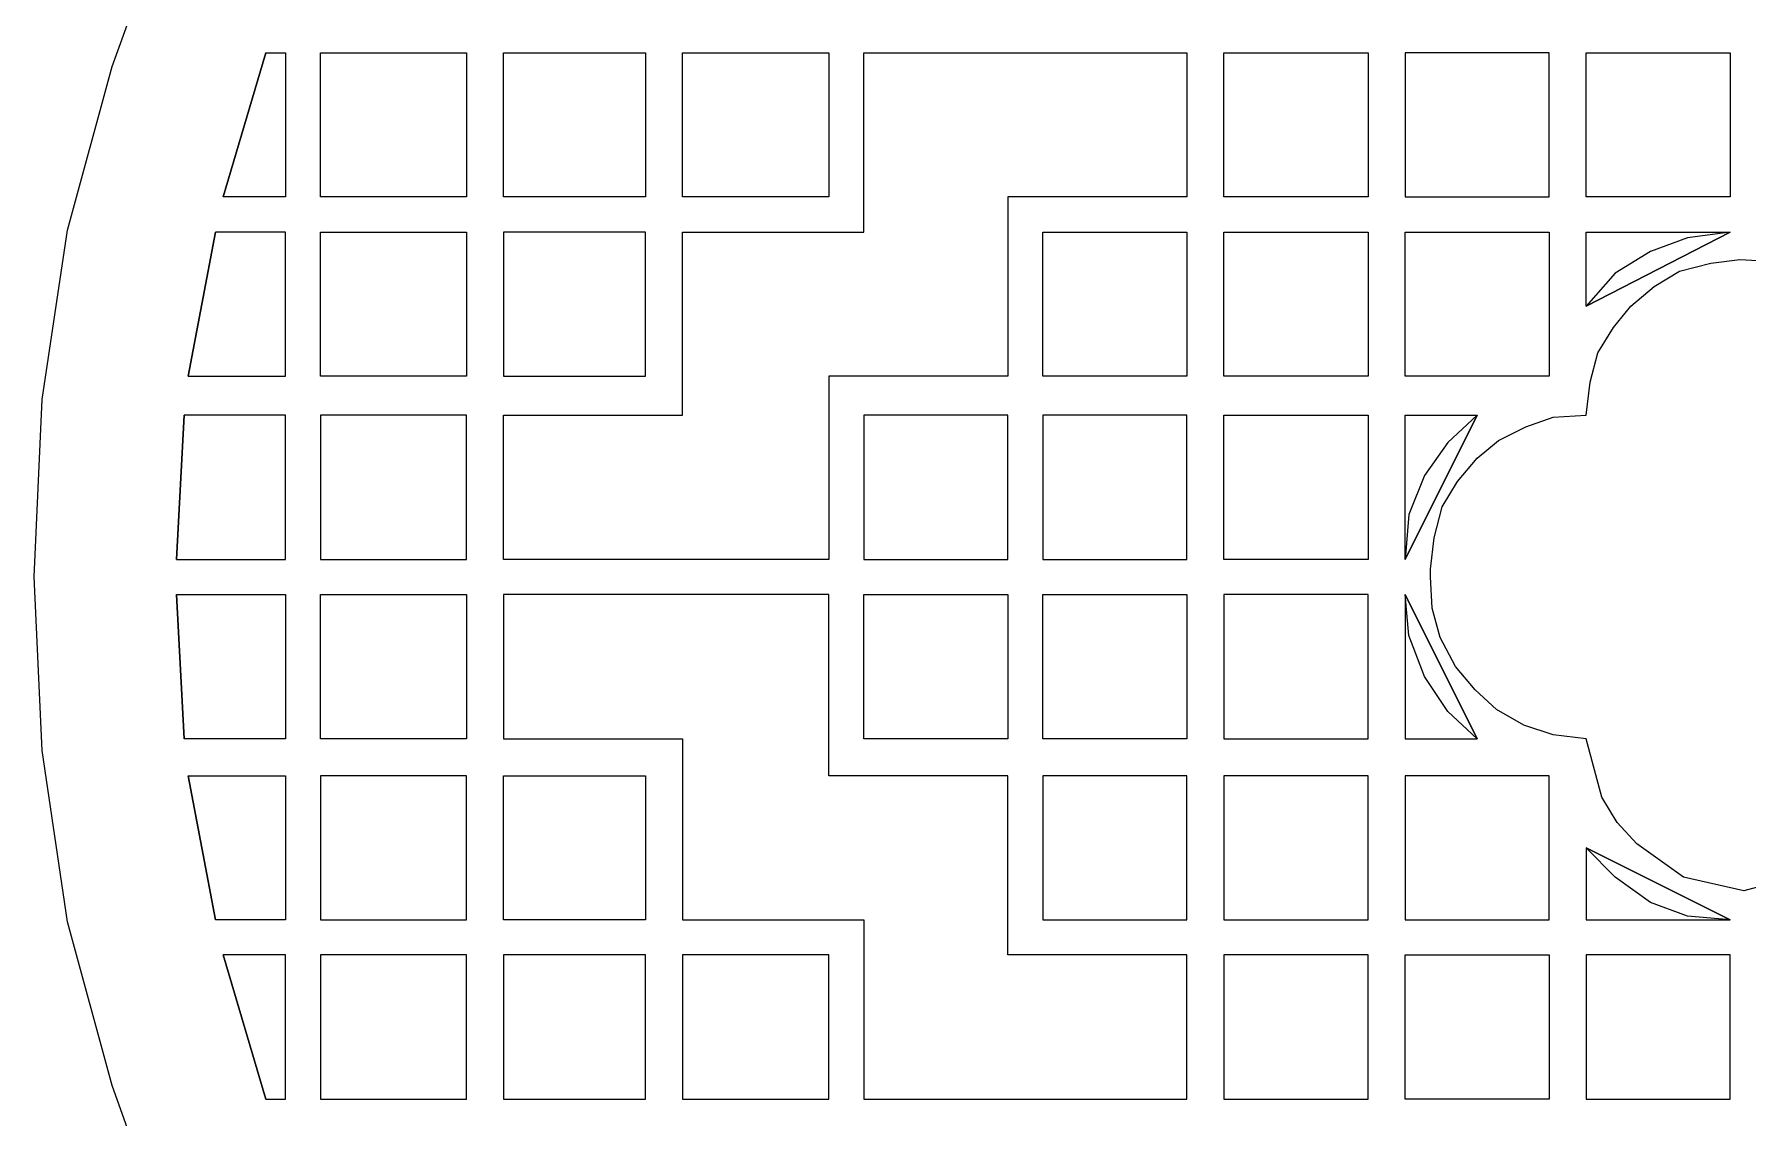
# Model space of a CAD drawing. Header units: centimetres. Extents: x -7.3 to 6, y -13.2 to 13.7.
# Drawn here: x -7.35 to -0.69, y -8.6 to -4.39 of the extents above; entities that cross this region are included whole.
import ezdxf

# ---------------------------------------------------------------- set-up
doc = ezdxf.new("R2010")
doc.units = ezdxf.units.CM
doc.header["$MEASUREMENT"] = 0

msp = doc.modelspace()

# ---------------------------------------------------------------- linework, layer by layer
at = {"color": 242}
for points, knots in [([(-7.3473, -6.49658), (-7.3473, -6.49658), (-7.31704, -7.16991), (-7.31704, -7.16991), (-7.31704, -7.16991), (-7.31704, -7.16991), (-7.21871, -7.83568), (-7.21871, -7.83568), (-7.21871, -7.83568), (-7.21871, -7.83568), (-7.0447, -8.47116), (-7.0447, -8.47116), (-7.0447, -8.47116), (-7.0447, -8.47116), (-6.82529, -9.08397), (-6.82529, -9.08397), (-6.82529, -9.08397), (-6.82529, -9.08397), (-6.54539, -9.67408), (-6.54539, -9.67408), (-6.54539, -9.67408), (-6.54539, -9.67408), (-6.21249, -10.21875), (-6.21249, -10.21875), (-6.21249, -10.21875), (-6.21249, -10.21875), (-5.82667, -10.73322), (-5.82667, -10.73322), (-5.82667, -10.73322), (-5.82667, -10.73322), (-5.39546, -11.20225), (-5.39546, -11.20225), (-5.39546, -11.20225), (-5.39546, -11.20225), (-4.92638, -11.6335), (-4.92638, -11.6335), (-4.92638, -11.6335), (-4.92638, -11.6335), (-4.41196, -12.01177), (-4.41196, -12.01177), (-4.41196, -12.01177), (-4.41196, -12.01177), (-3.86724, -12.34466), (-3.86724, -12.34466), (-3.86724, -12.34466), (-3.86724, -12.34466), (-3.27714, -12.63212), (-3.27714, -12.63212), (-3.27714, -12.63212), (-3.27714, -12.63212), (-2.67189, -12.85153), (-2.67189, -12.85153), (-2.67189, -12.85153), (-2.67189, -12.85153), (-2.0364, -13.01041), (-2.0364, -13.01041), (-2.0364, -13.01041), (-2.0364, -13.01041), (-1.37066, -13.11631), (-1.37066, -13.11631), (-1.37066, -13.11631), (-1.37066, -13.11631), (-0.68976, -13.15413), (-0.68976, -13.15413), (-0.68976, -13.15413), (-0.68976, -13.15413), (-0.01646, -13.11631), (-0.01646, -13.11631), (-0.01646, -13.11631), (-0.01646, -13.11631), (0.64929, -13.01041), (0.64929, -13.01041), (0.64929, -13.01041), (0.64929, -13.01041), (1.28478, -12.85153), (1.28478, -12.85153), (1.28478, -12.85153), (1.28478, -12.85153), (1.89757, -12.63212), (1.89757, -12.63212), (1.89757, -12.63212), (1.89757, -12.63212), (2.48768, -12.34466), (2.48768, -12.34466), (2.48768, -12.34466), (2.48768, -12.34466), (3.03238, -12.01177), (3.03238, -12.01177), (3.03238, -12.01177), (3.03238, -12.01177), (3.54682, -11.6335), (3.54682, -11.6335), (3.54682, -11.6335), (3.54682, -11.6335), (4.01589, -11.20225), (4.01589, -11.20225), (4.01589, -11.20225), (4.01589, -11.20225), (4.44709, -10.73322), (4.44709, -10.73322), (4.44709, -10.73322), (4.44709, -10.73322), (4.82538, -10.21875), (4.82538, -10.21875), (4.82538, -10.21875), (4.82538, -10.21875), (5.16581, -9.67408), (5.16581, -9.67408), (5.16581, -9.67408), (5.16581, -9.67408), (5.44572, -9.08397), (5.44572, -9.08397), (5.44572, -9.08397), (5.44572, -9.08397), (5.66513, -8.47116), (5.66513, -8.47116), (5.66513, -8.47116), (5.66513, -8.47116), (5.824, -7.83568), (5.824, -7.83568), (5.824, -7.83568), (5.824, -7.83568), (5.92991, -7.16991), (5.92991, -7.16991), (5.92991, -7.16991), (5.92991, -7.16991), (5.96017, -6.49658), (5.96017, -6.49658), (5.96017, -6.49658), (5.96017, -6.49658), (5.92991, -5.80816), (5.92991, -5.80816), (5.92991, -5.80816), (5.92991, -5.80816), (5.824, -5.14997), (5.824, -5.14997), (5.824, -5.14997), (5.824, -5.14997), (5.66513, -4.51446), (5.66513, -4.51446), (5.66513, -4.51446), (5.66513, -4.51446), (5.44572, -3.90924), (5.44572, -3.90924), (5.44572, -3.90924), (5.44572, -3.90924), (5.16581, -3.31916), (5.16581, -3.31916), (5.16581, -3.31916), (5.16581, -3.31916), (4.82538, -2.77442), (4.82538, -2.77442), (4.82538, -2.77442), (4.82538, -2.77442), (4.44709, -2.25997), (4.44709, -2.25997), (4.44709, -2.25997), (4.44709, -2.25997), (4.01589, -1.78336), (4.01589, -1.78336), (4.01589, -1.78336), (4.01589, -1.78336), (3.54682, -1.35216), (3.54682, -1.35216), (3.54682, -1.35216), (3.54682, -1.35216), (3.03238, -0.9739), (3.03238, -0.9739), (3.03238, -0.9739), (3.03238, -0.9739), (2.48768, -0.64099), (2.48768, -0.64099), (2.48768, -0.64099), (2.48768, -0.64099), (1.89757, -0.36111), (1.89757, -0.36111), (1.89757, -0.36111), (1.89757, -0.36111), (1.28478, -0.14168), (1.28478, -0.14168), (1.28478, -0.14168), (1.28478, -0.14168), (0.64929, 0.03231), (0.64929, 0.03231), (0.64929, 0.03231), (0.64929, 0.03231), (-0.01646, 0.13065), (-0.01646, 0.13065), (-0.01646, 0.13065), (-0.01646, 0.13065), (-0.68976, 0.16091), (-0.68976, 0.16091), (-0.68976, 0.16091), (-0.68976, 0.16091), (-1.37066, 0.13065), (-1.37066, 0.13065), (-1.37066, 0.13065), (-1.37066, 0.13065), (-2.0364, 0.03231), (-2.0364, 0.03231), (-2.0364, 0.03231), (-2.0364, 0.03231), (-2.67189, -0.14168), (-2.67189, -0.14168), (-2.67189, -0.14168), (-2.67189, -0.14168), (-3.27714, -0.36111), (-3.27714, -0.36111), (-3.27714, -0.36111), (-3.27714, -0.36111), (-3.86724, -0.64099), (-3.86724, -0.64099), (-3.86724, -0.64099), (-3.86724, -0.64099), (-4.41196, -0.9739), (-4.41196, -0.9739), (-4.41196, -0.9739), (-4.41196, -0.9739), (-4.92638, -1.35216), (-4.92638, -1.35216), (-4.92638, -1.35216), (-4.92638, -1.35216), (-5.39546, -1.78336), (-5.39546, -1.78336), (-5.39546, -1.78336), (-5.39546, -1.78336), (-5.82667, -2.25997), (-5.82667, -2.25997), (-5.82667, -2.25997), (-5.82667, -2.25997), (-6.21249, -2.77442), (-6.21249, -2.77442), (-6.21249, -2.77442), (-6.21249, -2.77442), (-6.54539, -3.31916), (-6.54539, -3.31916), (-6.54539, -3.31916), (-6.54539, -3.31916), (-6.82529, -3.90924), (-6.82529, -3.90924), (-6.82529, -3.90924), (-6.82529, -3.90924), (-7.0447, -4.51446), (-7.0447, -4.51446), (-7.0447, -4.51446), (-7.0447, -4.51446), (-7.21871, -5.14997), (-7.21871, -5.14997), (-7.21871, -5.14997), (-7.21871, -5.14997), (-7.31704, -5.80816), (-7.31704, -5.80816), (-7.31704, -5.80816), (-7.31704, -5.80816), (-7.3473, -6.49658), (-7.3473, -6.49658)], [0, 0, 0, 0, 0.0153846, 0.0153846, 0.0153846, 0.0153846, 0.0307692, 0.0307692, 0.0307692, 0.0307692, 0.0461538, 0.0461538, 0.0461538, 0.0461538, 0.0615385, 0.0615385, 0.0615385, 0.0615385, 0.0769231, 0.0769231, 0.0769231, 0.0769231, 0.0923077, 0.0923077, 0.0923077, 0.0923077, 0.1076923, 0.1076923, 0.1076923, 0.1076923, 0.1230769, 0.1230769, 0.1230769, 0.1230769, 0.1384615, 0.1384615, 0.1384615, 0.1384615, 0.1538462, 0.1538462, 0.1538462, 0.1538462, 0.1692308, 0.1692308, 0.1692308, 0.1692308, 0.1846154, 0.1846154, 0.1846154, 0.1846154, 0.2, 0.2, 0.2, 0.2, 0.2153846, 0.2153846, 0.2153846, 0.2153846, 0.2307692, 0.2307692, 0.2307692, 0.2307692, 0.2461538, 0.2461538, 0.2461538, 0.2461538, 0.2615385, 0.2615385, 0.2615385, 0.2615385, 0.2769231, 0.2769231, 0.2769231, 0.2769231, 0.2923077, 0.2923077, 0.2923077, 0.2923077, 0.3076923, 0.3076923, 0.3076923, 0.3076923, 0.3230769, 0.3230769, 0.3230769, 0.3230769, 0.3384615, 0.3384615, 0.3384615, 0.3384615, 0.3538462, 0.3538462, 0.3538462, 0.3538462, 0.3692308, 0.3692308, 0.3692308, 0.3692308, 0.3846154, 0.3846154, 0.3846154, 0.3846154, 0.4, 0.4, 0.4, 0.4, 0.4153846, 0.4153846, 0.4153846, 0.4153846, 0.4307692, 0.4307692, 0.4307692, 0.4307692, 0.4461538, 0.4461538, 0.4461538, 0.4461538, 0.4615385, 0.4615385, 0.4615385, 0.4615385, 0.4769231, 0.4769231, 0.4769231, 0.4769231, 0.4923077, 0.4923077, 0.4923077, 0.4923077, 0.5076923, 0.5076923, 0.5076923, 0.5076923, 0.5230769, 0.5230769, 0.5230769, 0.5230769, 0.5384615, 0.5384615, 0.5384615, 0.5384615, 0.5538462, 0.5538462, 0.5538462, 0.5538462, 0.5692308, 0.5692308, 0.5692308, 0.5692308, 0.5846154, 0.5846154, 0.5846154, 0.5846154, 0.6, 0.6, 0.6, 0.6, 0.6153846, 0.6153846, 0.6153846, 0.6153846, 0.6307692, 0.6307692, 0.6307692, 0.6307692, 0.6461538, 0.6461538, 0.6461538, 0.6461538, 0.6615385, 0.6615385, 0.6615385, 0.6615385, 0.6769231, 0.6769231, 0.6769231, 0.6769231, 0.6923077, 0.6923077, 0.6923077, 0.6923077, 0.7076923, 0.7076923, 0.7076923, 0.7076923, 0.7230769, 0.7230769, 0.7230769, 0.7230769, 0.7384615, 0.7384615, 0.7384615, 0.7384615, 0.7538462, 0.7538462, 0.7538462, 0.7538462, 0.7692308, 0.7692308, 0.7692308, 0.7692308, 0.7846154, 0.7846154, 0.7846154, 0.7846154, 0.8, 0.8, 0.8, 0.8, 0.8153846, 0.8153846, 0.8153846, 0.8153846, 0.8307692, 0.8307692, 0.8307692, 0.8307692, 0.8461538, 0.8461538, 0.8461538, 0.8461538, 0.8615385, 0.8615385, 0.8615385, 0.8615385, 0.8769231, 0.8769231, 0.8769231, 0.8769231, 0.8923077, 0.8923077, 0.8923077, 0.8923077, 0.9076923, 0.9076923, 0.9076923, 0.9076923, 0.9230769, 0.9230769, 0.9230769, 0.9230769, 0.9384615, 0.9384615, 0.9384615, 0.9384615, 0.9538462, 0.9538462, 0.9538462, 0.9538462, 0.9692308, 0.9692308, 0.9692308, 0.9692308, 1, 1, 1, 1]), ([(-6.44702, -4.46153), (-6.44702, -4.46153), (-6.61346, -5.02133), (-6.61346, -5.02133), (-6.61346, -5.02133), (-6.61346, -5.02133), (-6.44702, -4.46153), (-6.44702, -4.46153)], [0, 0, 0, 0, 0.3333333, 0.3333333, 0.3333333, 0.3333333, 1, 1, 1, 1]), ([(-6.61346, -5.02133), (-6.61346, -5.02133), (-6.37137, -5.02133), (-6.37137, -5.02133), (-6.37137, -5.02133), (-6.37137, -5.02133), (-6.37137, -4.46153), (-6.37137, -4.46153), (-6.37137, -4.46153), (-6.37137, -4.46153), (-6.44702, -4.46153), (-6.44702, -4.46153), (-6.44702, -4.46153), (-6.44702, -4.46153), (-6.61346, -5.02133), (-6.61346, -5.02133)], [0, 0, 0, 0, 0.2, 0.2, 0.2, 0.2, 0.4, 0.4, 0.4, 0.4, 0.6, 0.6, 0.6, 0.6, 1, 1, 1, 1]), ([(-5.6678, -4.46153), (-5.6678, -4.46153), (-6.23519, -4.46153), (-6.23519, -4.46153), (-6.23519, -4.46153), (-6.23519, -4.46153), (-6.23519, -5.02133), (-6.23519, -5.02133), (-6.23519, -5.02133), (-6.23519, -5.02133), (-5.6678, -5.02133), (-5.6678, -5.02133), (-5.6678, -5.02133), (-5.6678, -5.02133), (-5.6678, -4.46153), (-5.6678, -4.46153)], [0, 0, 0, 0, 0.2, 0.2, 0.2, 0.2, 0.4, 0.4, 0.4, 0.4, 0.6, 0.6, 0.6, 0.6, 1, 1, 1, 1]), ([(-3.56462, -5.7174), (-3.56462, -5.7174), (-3.56462, -5.02133), (-3.56462, -5.02133), (-3.56462, -5.02133), (-3.56462, -5.02133), (-2.8686, -5.02133), (-2.8686, -5.02133), (-2.8686, -5.02133), (-2.8686, -5.02133), (-2.8686, -4.46153), (-2.8686, -4.46153), (-2.8686, -4.46153), (-2.8686, -4.46153), (-3.42846, -4.46153), (-3.42846, -4.46153), (-3.42846, -4.46153), (-3.42846, -4.46153), (-4.12445, -4.46153), (-4.12445, -4.46153), (-4.12445, -4.46153), (-4.12445, -4.46153), (-4.12445, -5.15751), (-4.12445, -5.15751), (-4.12445, -5.15751), (-4.12445, -5.15751), (-4.26064, -5.15751), (-4.26064, -5.15751), (-4.26064, -5.15751), (-4.26064, -5.15751), (-4.82804, -5.15751), (-4.82804, -5.15751), (-4.82804, -5.15751), (-4.82804, -5.15751), (-4.82804, -5.86869), (-4.82804, -5.86869), (-4.82804, -5.86869), (-4.82804, -5.86869), (-5.52405, -5.86869), (-5.52405, -5.86869), (-5.52405, -5.86869), (-5.52405, -5.86869), (-5.52405, -6.42852), (-5.52405, -6.42852), (-5.52405, -6.42852), (-5.52405, -6.42852), (-4.26064, -6.42852), (-4.26064, -6.42852), (-4.26064, -6.42852), (-4.26064, -6.42852), (-4.26064, -5.7174), (-4.26064, -5.7174), (-4.26064, -5.7174), (-4.26064, -5.7174), (-3.56462, -5.7174), (-3.56462, -5.7174)], [0, 0, 0, 0, 0.0666667, 0.0666667, 0.0666667, 0.0666667, 0.1333333, 0.1333333, 0.1333333, 0.1333333, 0.2, 0.2, 0.2, 0.2, 0.2666667, 0.2666667, 0.2666667, 0.2666667, 0.3333333, 0.3333333, 0.3333333, 0.3333333, 0.4, 0.4, 0.4, 0.4, 0.4666667, 0.4666667, 0.4666667, 0.4666667, 0.5333333, 0.5333333, 0.5333333, 0.5333333, 0.6, 0.6, 0.6, 0.6, 0.6666667, 0.6666667, 0.6666667, 0.6666667, 0.7333333, 0.7333333, 0.7333333, 0.7333333, 0.8, 0.8, 0.8, 0.8, 0.8666667, 0.8666667, 0.8666667, 0.8666667, 1, 1, 1, 1]), ([(-4.97177, -4.46153), (-4.97177, -4.46153), (-5.52405, -4.46153), (-5.52405, -4.46153), (-5.52405, -4.46153), (-5.52405, -4.46153), (-5.52405, -5.02133), (-5.52405, -5.02133), (-5.52405, -5.02133), (-5.52405, -5.02133), (-4.97177, -5.02133), (-4.97177, -5.02133), (-4.97177, -5.02133), (-4.97177, -5.02133), (-4.97177, -4.46153), (-4.97177, -4.46153)], [0, 0, 0, 0, 0.2, 0.2, 0.2, 0.2, 0.4, 0.4, 0.4, 0.4, 0.6, 0.6, 0.6, 0.6, 1, 1, 1, 1]), ([(-4.26064, -5.02133), (-4.26064, -5.02133), (-4.26064, -4.46153), (-4.26064, -4.46153), (-4.26064, -4.46153), (-4.26064, -4.46153), (-4.82804, -4.46153), (-4.82804, -4.46153), (-4.82804, -4.46153), (-4.82804, -4.46153), (-4.82804, -5.02133), (-4.82804, -5.02133), (-4.82804, -5.02133), (-4.82804, -5.02133), (-4.26064, -5.02133), (-4.26064, -5.02133)], [0, 0, 0, 0, 0.2, 0.2, 0.2, 0.2, 0.4, 0.4, 0.4, 0.4, 0.6, 0.6, 0.6, 0.6, 1, 1, 1, 1]), ([(-2.16503, -4.46153), (-2.16503, -4.46153), (-2.72486, -4.46153), (-2.72486, -4.46153), (-2.72486, -4.46153), (-2.72486, -4.46153), (-2.72486, -5.02133), (-2.72486, -5.02133), (-2.72486, -5.02133), (-2.72486, -5.02133), (-2.16503, -5.02133), (-2.16503, -5.02133), (-2.16503, -5.02133), (-2.16503, -5.02133), (-2.16503, -4.46153), (-2.16503, -4.46153)], [0, 0, 0, 0, 0.2, 0.2, 0.2, 0.2, 0.4, 0.4, 0.4, 0.4, 0.6, 0.6, 0.6, 0.6, 1, 1, 1, 1]), ([(-1.46145, -5.02133), (-1.46145, -5.02133), (-2.02128, -5.02133), (-2.02128, -5.02133), (-2.02128, -5.02133), (-2.02128, -5.02133), (-2.02128, -4.46153), (-2.02128, -4.46153), (-2.02128, -4.46153), (-2.02128, -4.46153), (-1.46145, -4.46153), (-1.46145, -4.46153), (-1.46145, -4.46153), (-1.46145, -4.46153), (-1.46145, -5.02133), (-1.46145, -5.02133)], [0, 0, 0, 0, 0.2, 0.2, 0.2, 0.2, 0.4, 0.4, 0.4, 0.4, 0.6, 0.6, 0.6, 0.6, 1, 1, 1, 1]), ([(-0.75788, -4.46153), (-0.75788, -4.46153), (-1.3177, -4.46153), (-1.3177, -4.46153), (-1.3177, -4.46153), (-1.3177, -4.46153), (-1.3177, -5.02133), (-1.3177, -5.02133), (-1.3177, -5.02133), (-1.3177, -5.02133), (-0.75788, -5.02133), (-0.75788, -5.02133), (-0.75788, -5.02133), (-0.75788, -5.02133), (-0.75788, -4.46153), (-0.75788, -4.46153)], [0, 0, 0, 0, 0.2, 0.2, 0.2, 0.2, 0.4, 0.4, 0.4, 0.4, 0.6, 0.6, 0.6, 0.6, 1, 1, 1, 1]), ([(-6.74964, -5.7174), (-6.74964, -5.7174), (-6.64372, -5.15751), (-6.64372, -5.15751), (-6.64372, -5.15751), (-6.64372, -5.15751), (-6.74964, -5.7174), (-6.74964, -5.7174)], [0, 0, 0, 0, 0.3333333, 0.3333333, 0.3333333, 0.3333333, 1, 1, 1, 1]), ([(-6.64372, -5.15751), (-6.64372, -5.15751), (-6.37137, -5.15751), (-6.37137, -5.15751), (-6.37137, -5.15751), (-6.37137, -5.15751), (-6.37137, -5.7174), (-6.37137, -5.7174), (-6.37137, -5.7174), (-6.37137, -5.7174), (-6.74964, -5.7174), (-6.74964, -5.7174), (-6.74964, -5.7174), (-6.74964, -5.7174), (-6.64372, -5.15751), (-6.64372, -5.15751)], [0, 0, 0, 0, 0.2, 0.2, 0.2, 0.2, 0.4, 0.4, 0.4, 0.4, 0.6, 0.6, 0.6, 0.6, 1, 1, 1, 1]), ([(-5.6678, -5.15751), (-5.6678, -5.15751), (-6.23519, -5.15751), (-6.23519, -5.15751), (-6.23519, -5.15751), (-6.23519, -5.15751), (-6.23519, -5.7174), (-6.23519, -5.7174), (-6.23519, -5.7174), (-6.23519, -5.7174), (-5.6678, -5.7174), (-5.6678, -5.7174), (-5.6678, -5.7174), (-5.6678, -5.7174), (-5.6678, -5.15751), (-5.6678, -5.15751)], [0, 0, 0, 0, 0.2, 0.2, 0.2, 0.2, 0.4, 0.4, 0.4, 0.4, 0.6, 0.6, 0.6, 0.6, 1, 1, 1, 1]), ([(-5.52405, -5.15751), (-5.52405, -5.15751), (-4.97177, -5.15751), (-4.97177, -5.15751), (-4.97177, -5.15751), (-4.97177, -5.15751), (-4.97177, -5.7174), (-4.97177, -5.7174), (-4.97177, -5.7174), (-4.97177, -5.7174), (-5.52405, -5.7174), (-5.52405, -5.7174), (-5.52405, -5.7174), (-5.52405, -5.7174), (-5.52405, -5.15751), (-5.52405, -5.15751)], [0, 0, 0, 0, 0.2, 0.2, 0.2, 0.2, 0.4, 0.4, 0.4, 0.4, 0.6, 0.6, 0.6, 0.6, 1, 1, 1, 1]), ([(-3.42846, -5.7174), (-3.42846, -5.7174), (-2.8686, -5.7174), (-2.8686, -5.7174), (-2.8686, -5.7174), (-2.8686, -5.7174), (-2.8686, -5.15751), (-2.8686, -5.15751), (-2.8686, -5.15751), (-2.8686, -5.15751), (-3.42846, -5.15751), (-3.42846, -5.15751), (-3.42846, -5.15751), (-3.42846, -5.15751), (-3.42846, -5.7174), (-3.42846, -5.7174)], [0, 0, 0, 0, 0.2, 0.2, 0.2, 0.2, 0.4, 0.4, 0.4, 0.4, 0.6, 0.6, 0.6, 0.6, 1, 1, 1, 1]), ([(-2.72486, -5.15751), (-2.72486, -5.15751), (-2.72486, -5.7174), (-2.72486, -5.7174), (-2.72486, -5.7174), (-2.72486, -5.7174), (-2.16503, -5.7174), (-2.16503, -5.7174), (-2.16503, -5.7174), (-2.16503, -5.7174), (-2.16503, -5.15751), (-2.16503, -5.15751), (-2.16503, -5.15751), (-2.16503, -5.15751), (-2.72486, -5.15751), (-2.72486, -5.15751)], [0, 0, 0, 0, 0.2, 0.2, 0.2, 0.2, 0.4, 0.4, 0.4, 0.4, 0.6, 0.6, 0.6, 0.6, 1, 1, 1, 1]), ([(-1.46145, -5.15751), (-1.46145, -5.15751), (-2.02128, -5.15751), (-2.02128, -5.15751), (-2.02128, -5.15751), (-2.02128, -5.15751), (-2.02128, -5.7174), (-2.02128, -5.7174), (-2.02128, -5.7174), (-2.02128, -5.7174), (-1.46145, -5.7174), (-1.46145, -5.7174), (-1.46145, -5.7174), (-1.46145, -5.7174), (-1.46145, -5.15751), (-1.46145, -5.15751)], [0, 0, 0, 0, 0.2, 0.2, 0.2, 0.2, 0.4, 0.4, 0.4, 0.4, 0.6, 0.6, 0.6, 0.6, 1, 1, 1, 1]), ([(-1.3177, -5.44499), (-1.3177, -5.44499), (-1.20422, -5.31643), (-1.20422, -5.31643), (-1.20422, -5.31643), (-1.20422, -5.31643), (-1.06806, -5.23316), (-1.06806, -5.23316), (-1.06806, -5.23316), (-1.06806, -5.23316), (-0.92431, -5.18023), (-0.92431, -5.18023), (-0.92431, -5.18023), (-0.92431, -5.18023), (-0.75788, -5.15751), (-0.75788, -5.15751), (-0.75788, -5.15751), (-0.75788, -5.15751), (-1.3177, -5.44499), (-1.3177, -5.44499)], [0, 0, 0, 0, 0.1666667, 0.1666667, 0.1666667, 0.1666667, 0.3333333, 0.3333333, 0.3333333, 0.3333333, 0.5, 0.5, 0.5, 0.5, 0.6666667, 0.6666667, 0.6666667, 0.6666667, 1, 1, 1, 1]), ([(-0.75788, -5.15751), (-0.75788, -5.15751), (-1.3177, -5.15751), (-1.3177, -5.15751), (-1.3177, -5.15751), (-1.3177, -5.15751), (-1.3177, -5.44499), (-1.3177, -5.44499), (-1.3177, -5.44499), (-1.3177, -5.44499), (-0.75788, -5.15751), (-0.75788, -5.15751)], [0, 0, 0, 0, 0.25, 0.25, 0.25, 0.25, 0.5, 0.5, 0.5, 0.5, 1, 1, 1, 1]), ([(-1.92293, -6.49658), (-1.92293, -6.49658), (-1.91536, -6.61767), (-1.91536, -6.61767), (-1.91536, -6.61767), (-1.91536, -6.61767), (-1.8851, -6.73114), (-1.8851, -6.73114), (-1.8851, -6.73114), (-1.8851, -6.73114), (-1.82459, -6.84463), (-1.82459, -6.84463), (-1.82459, -6.84463), (-1.82459, -6.84463), (-1.74892, -6.9354), (-1.74892, -6.9354), (-1.74892, -6.9354), (-1.74892, -6.9354), (-1.66571, -7.01106), (-1.66571, -7.01106), (-1.66571, -7.01106), (-1.66571, -7.01106), (-1.55979, -7.07157), (-1.55979, -7.07157), (-1.55979, -7.07157), (-1.55979, -7.07157), (-1.44632, -7.10937), (-1.44632, -7.10937), (-1.44632, -7.10937), (-1.44632, -7.10937), (-1.3177, -7.12451), (-1.3177, -7.12451), (-1.3177, -7.12451), (-1.3177, -7.12451), (-1.25717, -7.35147), (-1.25717, -7.35147), (-1.25717, -7.35147), (-1.25717, -7.35147), (-1.19666, -7.44986), (-1.19666, -7.44986), (-1.19666, -7.44986), (-1.19666, -7.44986), (-1.121, -7.53308), (-1.121, -7.53308), (-1.121, -7.53308), (-1.121, -7.53308), (-0.93944, -7.66168), (-0.93944, -7.66168), (-0.93944, -7.66168), (-0.93944, -7.66168), (-0.7049, -7.71464), (-0.7049, -7.71464), (-0.7049, -7.71464), (-0.7049, -7.71464), (-0.47795, -7.65412), (-0.47795, -7.65412), (-0.47795, -7.65412), (-0.47795, -7.65412), (-0.28125, -7.52552), (-0.28125, -7.52552), (-0.28125, -7.52552), (-0.28125, -7.52552), (-0.1375, -7.35147), (-0.1375, -7.35147), (-0.1375, -7.35147), (-0.1375, -7.35147), (-0.06186, -7.12451), (-0.06186, -7.12451), (-0.06186, -7.12451), (-0.06186, -7.12451), (0.06676, -7.10184), (0.06676, -7.10184), (0.06676, -7.10184), (0.06676, -7.10184), (0.18024, -7.05645), (0.18024, -7.05645), (0.18024, -7.05645), (0.18024, -7.05645), (0.27858, -6.98832), (0.27858, -6.98832), (0.27858, -6.98832), (0.27858, -6.98832), (0.36939, -6.91267), (0.36939, -6.91267), (0.36939, -6.91267), (0.36939, -6.91267), (0.43747, -6.81435), (0.43747, -6.81435), (0.43747, -6.81435), (0.43747, -6.81435), (0.49042, -6.70086), (0.49042, -6.70086), (0.49042, -6.70086), (0.49042, -6.70086), (0.52824, -6.5874), (0.52824, -6.5874), (0.52824, -6.5874), (0.52824, -6.5874), (0.54338, -6.46632), (0.54338, -6.46632), (0.54338, -6.46632), (0.54338, -6.46632), (0.52824, -6.34526), (0.52824, -6.34526), (0.52824, -6.34526), (0.52824, -6.34526), (0.49042, -6.22423), (0.49042, -6.22423), (0.49042, -6.22423), (0.49042, -6.22423), (0.43747, -6.12592), (0.43747, -6.12592), (0.43747, -6.12592), (0.43747, -6.12592), (0.3618, -6.04267), (0.3618, -6.04267), (0.3618, -6.04267), (0.3618, -6.04267), (0.27858, -5.96702), (0.27858, -5.96702), (0.27858, -5.96702), (0.27858, -5.96702), (0.17268, -5.91408), (0.17268, -5.91408), (0.17268, -5.91408), (0.17268, -5.91408), (0.06676, -5.87623), (0.06676, -5.87623), (0.06676, -5.87623), (0.06676, -5.87623), (-0.06186, -5.86869), (-0.06186, -5.86869), (-0.06186, -5.86869), (-0.06186, -5.86869), (-0.07698, -5.74007), (-0.07698, -5.74007), (-0.07698, -5.74007), (-0.07698, -5.74007), (-0.12237, -5.63417), (-0.12237, -5.63417), (-0.12237, -5.63417), (-0.12237, -5.63417), (-0.19047, -5.52825), (-0.19047, -5.52825), (-0.19047, -5.52825), (-0.19047, -5.52825), (-0.27369, -5.43747), (-0.27369, -5.43747), (-0.27369, -5.43747), (-0.27369, -5.43747), (-0.37202, -5.36181), (-0.37202, -5.36181), (-0.37202, -5.36181), (-0.37202, -5.36181), (-0.49308, -5.30129), (-0.49308, -5.30129), (-0.49308, -5.30129), (-0.49308, -5.30129), (-0.60655, -5.27104), (-0.60655, -5.27104), (-0.60655, -5.27104), (-0.60655, -5.27104), (-0.72005, -5.26344), (-0.72005, -5.26344), (-0.72005, -5.26344), (-0.72005, -5.26344), (-0.83352, -5.27857), (-0.83352, -5.27857), (-0.83352, -5.27857), (-0.83352, -5.27857), (-0.95456, -5.30883), (-0.95456, -5.30883), (-0.95456, -5.30883), (-0.95456, -5.30883), (-1.05291, -5.36934), (-1.05291, -5.36934), (-1.05291, -5.36934), (-1.05291, -5.36934), (-1.1437, -5.44499), (-1.1437, -5.44499), (-1.1437, -5.44499), (-1.1437, -5.44499), (-1.21179, -5.52825), (-1.21179, -5.52825), (-1.21179, -5.52825), (-1.21179, -5.52825), (-1.2723, -5.62659), (-1.2723, -5.62659), (-1.2723, -5.62659), (-1.2723, -5.62659), (-1.30257, -5.74007), (-1.30257, -5.74007), (-1.30257, -5.74007), (-1.30257, -5.74007), (-1.3177, -5.86869), (-1.3177, -5.86869), (-1.3177, -5.86869), (-1.3177, -5.86869), (-1.44632, -5.87623), (-1.44632, -5.87623), (-1.44632, -5.87623), (-1.44632, -5.87623), (-1.55222, -5.91408), (-1.55222, -5.91408), (-1.55222, -5.91408), (-1.55222, -5.91408), (-1.65814, -5.96702), (-1.65814, -5.96702), (-1.65814, -5.96702), (-1.65814, -5.96702), (-1.74136, -6.03512), (-1.74136, -6.03512), (-1.74136, -6.03512), (-1.74136, -6.03512), (-1.81702, -6.12592), (-1.81702, -6.12592), (-1.81702, -6.12592), (-1.81702, -6.12592), (-1.87755, -6.22423), (-1.87755, -6.22423), (-1.87755, -6.22423), (-1.87755, -6.22423), (-1.90781, -6.34526), (-1.90781, -6.34526), (-1.90781, -6.34526), (-1.90781, -6.34526), (-1.92293, -6.46632), (-1.92293, -6.46632), (-1.92293, -6.46632), (-1.92293, -6.46632), (-1.92293, -6.49658), (-1.92293, -6.49658)], [0, 0, 0, 0, 0.0169492, 0.0169492, 0.0169492, 0.0169492, 0.0338983, 0.0338983, 0.0338983, 0.0338983, 0.0508475, 0.0508475, 0.0508475, 0.0508475, 0.0677966, 0.0677966, 0.0677966, 0.0677966, 0.0847458, 0.0847458, 0.0847458, 0.0847458, 0.1016949, 0.1016949, 0.1016949, 0.1016949, 0.1186441, 0.1186441, 0.1186441, 0.1186441, 0.1355932, 0.1355932, 0.1355932, 0.1355932, 0.1525424, 0.1525424, 0.1525424, 0.1525424, 0.1694915, 0.1694915, 0.1694915, 0.1694915, 0.1864407, 0.1864407, 0.1864407, 0.1864407, 0.2033898, 0.2033898, 0.2033898, 0.2033898, 0.220339, 0.220339, 0.220339, 0.220339, 0.2372881, 0.2372881, 0.2372881, 0.2372881, 0.2542373, 0.2542373, 0.2542373, 0.2542373, 0.2711864, 0.2711864, 0.2711864, 0.2711864, 0.2881356, 0.2881356, 0.2881356, 0.2881356, 0.3050847, 0.3050847, 0.3050847, 0.3050847, 0.3220339, 0.3220339, 0.3220339, 0.3220339, 0.3389831, 0.3389831, 0.3389831, 0.3389831, 0.3559322, 0.3559322, 0.3559322, 0.3559322, 0.3728814, 0.3728814, 0.3728814, 0.3728814, 0.3898305, 0.3898305, 0.3898305, 0.3898305, 0.4067797, 0.4067797, 0.4067797, 0.4067797, 0.4237288, 0.4237288, 0.4237288, 0.4237288, 0.440678, 0.440678, 0.440678, 0.440678, 0.4576271, 0.4576271, 0.4576271, 0.4576271, 0.4745763, 0.4745763, 0.4745763, 0.4745763, 0.4915254, 0.4915254, 0.4915254, 0.4915254, 0.5084746, 0.5084746, 0.5084746, 0.5084746, 0.5254237, 0.5254237, 0.5254237, 0.5254237, 0.5423729, 0.5423729, 0.5423729, 0.5423729, 0.559322, 0.559322, 0.559322, 0.559322, 0.5762712, 0.5762712, 0.5762712, 0.5762712, 0.5932203, 0.5932203, 0.5932203, 0.5932203, 0.6101695, 0.6101695, 0.6101695, 0.6101695, 0.6271186, 0.6271186, 0.6271186, 0.6271186, 0.6440678, 0.6440678, 0.6440678, 0.6440678, 0.6610169, 0.6610169, 0.6610169, 0.6610169, 0.6779661, 0.6779661, 0.6779661, 0.6779661, 0.6949153, 0.6949153, 0.6949153, 0.6949153, 0.7118644, 0.7118644, 0.7118644, 0.7118644, 0.7288136, 0.7288136, 0.7288136, 0.7288136, 0.7457627, 0.7457627, 0.7457627, 0.7457627, 0.7627119, 0.7627119, 0.7627119, 0.7627119, 0.779661, 0.779661, 0.779661, 0.779661, 0.7966102, 0.7966102, 0.7966102, 0.7966102, 0.8135593, 0.8135593, 0.8135593, 0.8135593, 0.8305085, 0.8305085, 0.8305085, 0.8305085, 0.8474576, 0.8474576, 0.8474576, 0.8474576, 0.8644068, 0.8644068, 0.8644068, 0.8644068, 0.8813559, 0.8813559, 0.8813559, 0.8813559, 0.8983051, 0.8983051, 0.8983051, 0.8983051, 0.9152542, 0.9152542, 0.9152542, 0.9152542, 0.9322034, 0.9322034, 0.9322034, 0.9322034, 0.9491525, 0.9491525, 0.9491525, 0.9491525, 0.9661017, 0.9661017, 0.9661017, 0.9661017, 1, 1, 1, 1]), ([(-6.79504, -6.42852), (-6.79504, -6.42852), (-6.76477, -5.86869), (-6.76477, -5.86869), (-6.76477, -5.86869), (-6.76477, -5.86869), (-6.79504, -6.42852), (-6.79504, -6.42852)], [0, 0, 0, 0, 0.3333333, 0.3333333, 0.3333333, 0.3333333, 1, 1, 1, 1]), ([(-6.76477, -5.86869), (-6.76477, -5.86869), (-6.37137, -5.86869), (-6.37137, -5.86869), (-6.37137, -5.86869), (-6.37137, -5.86869), (-6.37137, -6.42852), (-6.37137, -6.42852), (-6.37137, -6.42852), (-6.37137, -6.42852), (-6.79504, -6.42852), (-6.79504, -6.42852), (-6.79504, -6.42852), (-6.79504, -6.42852), (-6.76477, -5.86869), (-6.76477, -5.86869)], [0, 0, 0, 0, 0.2, 0.2, 0.2, 0.2, 0.4, 0.4, 0.4, 0.4, 0.6, 0.6, 0.6, 0.6, 1, 1, 1, 1]), ([(-6.23519, -6.42852), (-6.23519, -6.42852), (-6.23519, -5.86869), (-6.23519, -5.86869), (-6.23519, -5.86869), (-6.23519, -5.86869), (-5.6678, -5.86869), (-5.6678, -5.86869), (-5.6678, -5.86869), (-5.6678, -5.86869), (-5.6678, -6.42852), (-5.6678, -6.42852), (-5.6678, -6.42852), (-5.6678, -6.42852), (-6.23519, -6.42852), (-6.23519, -6.42852)], [0, 0, 0, 0, 0.2, 0.2, 0.2, 0.2, 0.4, 0.4, 0.4, 0.4, 0.6, 0.6, 0.6, 0.6, 1, 1, 1, 1]), ([(-3.56462, -5.86869), (-3.56462, -5.86869), (-3.56462, -6.42852), (-3.56462, -6.42852), (-3.56462, -6.42852), (-3.56462, -6.42852), (-4.12445, -6.42852), (-4.12445, -6.42852), (-4.12445, -6.42852), (-4.12445, -6.42852), (-4.12445, -5.86869), (-4.12445, -5.86869), (-4.12445, -5.86869), (-4.12445, -5.86869), (-3.56462, -5.86869), (-3.56462, -5.86869)], [0, 0, 0, 0, 0.2, 0.2, 0.2, 0.2, 0.4, 0.4, 0.4, 0.4, 0.6, 0.6, 0.6, 0.6, 1, 1, 1, 1]), ([(-3.42846, -5.86869), (-3.42846, -5.86869), (-2.8686, -5.86869), (-2.8686, -5.86869), (-2.8686, -5.86869), (-2.8686, -5.86869), (-2.8686, -6.42852), (-2.8686, -6.42852), (-2.8686, -6.42852), (-2.8686, -6.42852), (-3.42846, -6.42852), (-3.42846, -6.42852), (-3.42846, -6.42852), (-3.42846, -6.42852), (-3.42846, -5.86869), (-3.42846, -5.86869)], [0, 0, 0, 0, 0.2, 0.2, 0.2, 0.2, 0.4, 0.4, 0.4, 0.4, 0.6, 0.6, 0.6, 0.6, 1, 1, 1, 1]), ([(-2.72486, -5.86869), (-2.72486, -5.86869), (-2.72486, -6.42852), (-2.72486, -6.42852), (-2.72486, -6.42852), (-2.72486, -6.42852), (-2.16503, -6.42852), (-2.16503, -6.42852), (-2.16503, -6.42852), (-2.16503, -6.42852), (-2.16503, -5.86869), (-2.16503, -5.86869), (-2.16503, -5.86869), (-2.16503, -5.86869), (-2.72486, -5.86869), (-2.72486, -5.86869)], [0, 0, 0, 0, 0.2, 0.2, 0.2, 0.2, 0.4, 0.4, 0.4, 0.4, 0.6, 0.6, 0.6, 0.6, 1, 1, 1, 1]), ([(-2.02128, -6.42852), (-2.02128, -6.42852), (-2.00614, -6.25449), (-2.00614, -6.25449), (-2.00614, -6.25449), (-2.00614, -6.25449), (-1.94562, -6.10318), (-1.94562, -6.10318), (-1.94562, -6.10318), (-1.94562, -6.10318), (-1.85484, -5.9746), (-1.85484, -5.9746), (-1.85484, -5.9746), (-1.85484, -5.9746), (-1.74136, -5.86869), (-1.74136, -5.86869), (-1.74136, -5.86869), (-1.74136, -5.86869), (-2.02128, -6.42852), (-2.02128, -6.42852)], [0, 0, 0, 0, 0.1666667, 0.1666667, 0.1666667, 0.1666667, 0.3333333, 0.3333333, 0.3333333, 0.3333333, 0.5, 0.5, 0.5, 0.5, 0.6666667, 0.6666667, 0.6666667, 0.6666667, 1, 1, 1, 1]), ([(-1.74136, -5.86869), (-1.74136, -5.86869), (-2.02128, -5.86869), (-2.02128, -5.86869), (-2.02128, -5.86869), (-2.02128, -5.86869), (-2.02128, -6.42852), (-2.02128, -6.42852), (-2.02128, -6.42852), (-2.02128, -6.42852), (-1.74136, -5.86869), (-1.74136, -5.86869)], [0, 0, 0, 0, 0.25, 0.25, 0.25, 0.25, 0.5, 0.5, 0.5, 0.5, 1, 1, 1, 1]), ([(-6.79504, -6.56471), (-6.79504, -6.56471), (-6.76477, -7.12451), (-6.76477, -7.12451), (-6.76477, -7.12451), (-6.76477, -7.12451), (-6.79504, -6.56471), (-6.79504, -6.56471)], [0, 0, 0, 0, 0.3333333, 0.3333333, 0.3333333, 0.3333333, 1, 1, 1, 1]), ([(-6.76477, -7.12451), (-6.76477, -7.12451), (-6.37137, -7.12451), (-6.37137, -7.12451), (-6.37137, -7.12451), (-6.37137, -7.12451), (-6.37137, -6.56471), (-6.37137, -6.56471), (-6.37137, -6.56471), (-6.37137, -6.56471), (-6.79504, -6.56471), (-6.79504, -6.56471), (-6.79504, -6.56471), (-6.79504, -6.56471), (-6.76477, -7.12451), (-6.76477, -7.12451)], [0, 0, 0, 0, 0.2, 0.2, 0.2, 0.2, 0.4, 0.4, 0.4, 0.4, 0.6, 0.6, 0.6, 0.6, 1, 1, 1, 1]), ([(-6.23519, -6.56471), (-6.23519, -6.56471), (-6.23519, -7.12451), (-6.23519, -7.12451), (-6.23519, -7.12451), (-6.23519, -7.12451), (-5.6678, -7.12451), (-5.6678, -7.12451), (-5.6678, -7.12451), (-5.6678, -7.12451), (-5.6678, -6.56471), (-5.6678, -6.56471), (-5.6678, -6.56471), (-5.6678, -6.56471), (-6.23519, -6.56471), (-6.23519, -6.56471)], [0, 0, 0, 0, 0.2, 0.2, 0.2, 0.2, 0.4, 0.4, 0.4, 0.4, 0.6, 0.6, 0.6, 0.6, 1, 1, 1, 1]), ([(-3.56462, -7.26828), (-3.56462, -7.26828), (-3.56462, -7.96427), (-3.56462, -7.96427), (-3.56462, -7.96427), (-3.56462, -7.96427), (-2.8686, -7.96427), (-2.8686, -7.96427), (-2.8686, -7.96427), (-2.8686, -7.96427), (-2.8686, -8.52412), (-2.8686, -8.52412), (-2.8686, -8.52412), (-2.8686, -8.52412), (-3.42846, -8.52412), (-3.42846, -8.52412), (-3.42846, -8.52412), (-3.42846, -8.52412), (-4.12445, -8.52412), (-4.12445, -8.52412), (-4.12445, -8.52412), (-4.12445, -8.52412), (-4.12445, -7.82808), (-4.12445, -7.82808), (-4.12445, -7.82808), (-4.12445, -7.82808), (-4.26064, -7.82808), (-4.26064, -7.82808), (-4.26064, -7.82808), (-4.26064, -7.82808), (-4.82804, -7.82808), (-4.82804, -7.82808), (-4.82804, -7.82808), (-4.82804, -7.82808), (-4.82804, -7.12451), (-4.82804, -7.12451), (-4.82804, -7.12451), (-4.82804, -7.12451), (-5.52405, -7.12451), (-5.52405, -7.12451), (-5.52405, -7.12451), (-5.52405, -7.12451), (-5.52405, -6.56471), (-5.52405, -6.56471), (-5.52405, -6.56471), (-5.52405, -6.56471), (-4.26064, -6.56471), (-4.26064, -6.56471), (-4.26064, -6.56471), (-4.26064, -6.56471), (-4.26064, -7.26828), (-4.26064, -7.26828), (-4.26064, -7.26828), (-4.26064, -7.26828), (-3.56462, -7.26828), (-3.56462, -7.26828)], [0, 0, 0, 0, 0.0666667, 0.0666667, 0.0666667, 0.0666667, 0.1333333, 0.1333333, 0.1333333, 0.1333333, 0.2, 0.2, 0.2, 0.2, 0.2666667, 0.2666667, 0.2666667, 0.2666667, 0.3333333, 0.3333333, 0.3333333, 0.3333333, 0.4, 0.4, 0.4, 0.4, 0.4666667, 0.4666667, 0.4666667, 0.4666667, 0.5333333, 0.5333333, 0.5333333, 0.5333333, 0.6, 0.6, 0.6, 0.6, 0.6666667, 0.6666667, 0.6666667, 0.6666667, 0.7333333, 0.7333333, 0.7333333, 0.7333333, 0.8, 0.8, 0.8, 0.8, 0.8666667, 0.8666667, 0.8666667, 0.8666667, 1, 1, 1, 1]), ([(-3.56462, -7.12451), (-3.56462, -7.12451), (-3.56462, -6.56471), (-3.56462, -6.56471), (-3.56462, -6.56471), (-3.56462, -6.56471), (-4.12445, -6.56471), (-4.12445, -6.56471), (-4.12445, -6.56471), (-4.12445, -6.56471), (-4.12445, -7.12451), (-4.12445, -7.12451), (-4.12445, -7.12451), (-4.12445, -7.12451), (-3.56462, -7.12451), (-3.56462, -7.12451)], [0, 0, 0, 0, 0.2, 0.2, 0.2, 0.2, 0.4, 0.4, 0.4, 0.4, 0.6, 0.6, 0.6, 0.6, 1, 1, 1, 1]), ([(-3.42846, -7.12451), (-3.42846, -7.12451), (-2.8686, -7.12451), (-2.8686, -7.12451), (-2.8686, -7.12451), (-2.8686, -7.12451), (-2.8686, -6.56471), (-2.8686, -6.56471), (-2.8686, -6.56471), (-2.8686, -6.56471), (-3.42846, -6.56471), (-3.42846, -6.56471), (-3.42846, -6.56471), (-3.42846, -6.56471), (-3.42846, -7.12451), (-3.42846, -7.12451)], [0, 0, 0, 0, 0.2, 0.2, 0.2, 0.2, 0.4, 0.4, 0.4, 0.4, 0.6, 0.6, 0.6, 0.6, 1, 1, 1, 1]), ([(-2.72486, -7.12451), (-2.72486, -7.12451), (-2.72486, -6.56471), (-2.72486, -6.56471), (-2.72486, -6.56471), (-2.72486, -6.56471), (-2.16503, -6.56471), (-2.16503, -6.56471), (-2.16503, -6.56471), (-2.16503, -6.56471), (-2.16503, -7.12451), (-2.16503, -7.12451), (-2.16503, -7.12451), (-2.16503, -7.12451), (-2.72486, -7.12451), (-2.72486, -7.12451)], [0, 0, 0, 0, 0.2, 0.2, 0.2, 0.2, 0.4, 0.4, 0.4, 0.4, 0.6, 0.6, 0.6, 0.6, 1, 1, 1, 1]), ([(-2.02128, -6.56471), (-2.02128, -6.56471), (-2.00614, -6.72356), (-2.00614, -6.72356), (-2.00614, -6.72356), (-2.00614, -6.72356), (-1.94562, -6.88242), (-1.94562, -6.88242), (-1.94562, -6.88242), (-1.94562, -6.88242), (-1.85484, -7.01858), (-1.85484, -7.01858), (-1.85484, -7.01858), (-1.85484, -7.01858), (-1.74136, -7.12451), (-1.74136, -7.12451), (-1.74136, -7.12451), (-1.74136, -7.12451), (-2.02128, -6.56471), (-2.02128, -6.56471)], [0, 0, 0, 0, 0.1666667, 0.1666667, 0.1666667, 0.1666667, 0.3333333, 0.3333333, 0.3333333, 0.3333333, 0.5, 0.5, 0.5, 0.5, 0.6666667, 0.6666667, 0.6666667, 0.6666667, 1, 1, 1, 1]), ([(-1.74136, -7.12451), (-1.74136, -7.12451), (-2.02128, -7.12451), (-2.02128, -7.12451), (-2.02128, -7.12451), (-2.02128, -7.12451), (-2.02128, -6.56471), (-2.02128, -6.56471), (-2.02128, -6.56471), (-2.02128, -6.56471), (-1.74136, -7.12451), (-1.74136, -7.12451)], [0, 0, 0, 0, 0.25, 0.25, 0.25, 0.25, 0.5, 0.5, 0.5, 0.5, 1, 1, 1, 1]), ([(-6.74964, -7.26828), (-6.74964, -7.26828), (-6.64372, -7.82808), (-6.64372, -7.82808), (-6.64372, -7.82808), (-6.64372, -7.82808), (-6.74964, -7.26828), (-6.74964, -7.26828)], [0, 0, 0, 0, 0.3333333, 0.3333333, 0.3333333, 0.3333333, 1, 1, 1, 1]), ([(-6.64372, -7.82808), (-6.64372, -7.82808), (-6.37137, -7.82808), (-6.37137, -7.82808), (-6.37137, -7.82808), (-6.37137, -7.82808), (-6.37137, -7.26828), (-6.37137, -7.26828), (-6.37137, -7.26828), (-6.37137, -7.26828), (-6.74964, -7.26828), (-6.74964, -7.26828), (-6.74964, -7.26828), (-6.74964, -7.26828), (-6.64372, -7.82808), (-6.64372, -7.82808)], [0, 0, 0, 0, 0.2, 0.2, 0.2, 0.2, 0.4, 0.4, 0.4, 0.4, 0.6, 0.6, 0.6, 0.6, 1, 1, 1, 1]), ([(-5.6678, -7.82808), (-5.6678, -7.82808), (-6.23519, -7.82808), (-6.23519, -7.82808), (-6.23519, -7.82808), (-6.23519, -7.82808), (-6.23519, -7.26828), (-6.23519, -7.26828), (-6.23519, -7.26828), (-6.23519, -7.26828), (-5.6678, -7.26828), (-5.6678, -7.26828), (-5.6678, -7.26828), (-5.6678, -7.26828), (-5.6678, -7.82808), (-5.6678, -7.82808)], [0, 0, 0, 0, 0.2, 0.2, 0.2, 0.2, 0.4, 0.4, 0.4, 0.4, 0.6, 0.6, 0.6, 0.6, 1, 1, 1, 1]), ([(-5.52405, -7.82808), (-5.52405, -7.82808), (-4.97177, -7.82808), (-4.97177, -7.82808), (-4.97177, -7.82808), (-4.97177, -7.82808), (-4.97177, -7.26828), (-4.97177, -7.26828), (-4.97177, -7.26828), (-4.97177, -7.26828), (-5.52405, -7.26828), (-5.52405, -7.26828), (-5.52405, -7.26828), (-5.52405, -7.26828), (-5.52405, -7.82808), (-5.52405, -7.82808)], [0, 0, 0, 0, 0.2, 0.2, 0.2, 0.2, 0.4, 0.4, 0.4, 0.4, 0.6, 0.6, 0.6, 0.6, 1, 1, 1, 1]), ([(-3.42846, -7.26828), (-3.42846, -7.26828), (-2.8686, -7.26828), (-2.8686, -7.26828), (-2.8686, -7.26828), (-2.8686, -7.26828), (-2.8686, -7.82808), (-2.8686, -7.82808), (-2.8686, -7.82808), (-2.8686, -7.82808), (-3.42846, -7.82808), (-3.42846, -7.82808), (-3.42846, -7.82808), (-3.42846, -7.82808), (-3.42846, -7.26828), (-3.42846, -7.26828)], [0, 0, 0, 0, 0.2, 0.2, 0.2, 0.2, 0.4, 0.4, 0.4, 0.4, 0.6, 0.6, 0.6, 0.6, 1, 1, 1, 1]), ([(-2.72486, -7.82808), (-2.72486, -7.82808), (-2.72486, -7.26828), (-2.72486, -7.26828), (-2.72486, -7.26828), (-2.72486, -7.26828), (-2.16503, -7.26828), (-2.16503, -7.26828), (-2.16503, -7.26828), (-2.16503, -7.26828), (-2.16503, -7.82808), (-2.16503, -7.82808), (-2.16503, -7.82808), (-2.16503, -7.82808), (-2.72486, -7.82808), (-2.72486, -7.82808)], [0, 0, 0, 0, 0.2, 0.2, 0.2, 0.2, 0.4, 0.4, 0.4, 0.4, 0.6, 0.6, 0.6, 0.6, 1, 1, 1, 1]), ([(-1.46145, -7.82808), (-1.46145, -7.82808), (-2.02128, -7.82808), (-2.02128, -7.82808), (-2.02128, -7.82808), (-2.02128, -7.82808), (-2.02128, -7.26828), (-2.02128, -7.26828), (-2.02128, -7.26828), (-2.02128, -7.26828), (-1.46145, -7.26828), (-1.46145, -7.26828), (-1.46145, -7.26828), (-1.46145, -7.26828), (-1.46145, -7.82808), (-1.46145, -7.82808)], [0, 0, 0, 0, 0.2, 0.2, 0.2, 0.2, 0.4, 0.4, 0.4, 0.4, 0.6, 0.6, 0.6, 0.6, 1, 1, 1, 1]), ([(-1.3177, -7.54819), (-1.3177, -7.54819), (-1.20422, -7.66168), (-1.20422, -7.66168), (-1.20422, -7.66168), (-1.20422, -7.66168), (-1.06806, -7.76002), (-1.06806, -7.76002), (-1.06806, -7.76002), (-1.06806, -7.76002), (-0.92431, -7.81297), (-0.92431, -7.81297), (-0.92431, -7.81297), (-0.92431, -7.81297), (-0.75788, -7.82808), (-0.75788, -7.82808), (-0.75788, -7.82808), (-0.75788, -7.82808), (-1.3177, -7.54819), (-1.3177, -7.54819)], [0, 0, 0, 0, 0.1666667, 0.1666667, 0.1666667, 0.1666667, 0.3333333, 0.3333333, 0.3333333, 0.3333333, 0.5, 0.5, 0.5, 0.5, 0.6666667, 0.6666667, 0.6666667, 0.6666667, 1, 1, 1, 1]), ([(-0.75788, -7.82808), (-0.75788, -7.82808), (-1.3177, -7.82808), (-1.3177, -7.82808), (-1.3177, -7.82808), (-1.3177, -7.82808), (-1.3177, -7.54819), (-1.3177, -7.54819), (-1.3177, -7.54819), (-1.3177, -7.54819), (-0.75788, -7.82808), (-0.75788, -7.82808)], [0, 0, 0, 0, 0.25, 0.25, 0.25, 0.25, 0.5, 0.5, 0.5, 0.5, 1, 1, 1, 1]), ([(-6.44702, -8.52412), (-6.44702, -8.52412), (-6.61346, -7.96427), (-6.61346, -7.96427), (-6.61346, -7.96427), (-6.61346, -7.96427), (-6.44702, -8.52412), (-6.44702, -8.52412)], [0, 0, 0, 0, 0.3333333, 0.3333333, 0.3333333, 0.3333333, 1, 1, 1, 1]), ([(-6.61346, -7.96427), (-6.61346, -7.96427), (-6.37137, -7.96427), (-6.37137, -7.96427), (-6.37137, -7.96427), (-6.37137, -7.96427), (-6.37137, -8.52412), (-6.37137, -8.52412), (-6.37137, -8.52412), (-6.37137, -8.52412), (-6.44702, -8.52412), (-6.44702, -8.52412), (-6.44702, -8.52412), (-6.44702, -8.52412), (-6.61346, -7.96427), (-6.61346, -7.96427)], [0, 0, 0, 0, 0.2, 0.2, 0.2, 0.2, 0.4, 0.4, 0.4, 0.4, 0.6, 0.6, 0.6, 0.6, 1, 1, 1, 1]), ([(-5.6678, -8.52412), (-5.6678, -8.52412), (-6.23519, -8.52412), (-6.23519, -8.52412), (-6.23519, -8.52412), (-6.23519, -8.52412), (-6.23519, -7.96427), (-6.23519, -7.96427), (-6.23519, -7.96427), (-6.23519, -7.96427), (-5.6678, -7.96427), (-5.6678, -7.96427), (-5.6678, -7.96427), (-5.6678, -7.96427), (-5.6678, -8.52412), (-5.6678, -8.52412)], [0, 0, 0, 0, 0.2, 0.2, 0.2, 0.2, 0.4, 0.4, 0.4, 0.4, 0.6, 0.6, 0.6, 0.6, 1, 1, 1, 1]), ([(-4.97177, -8.52412), (-4.97177, -8.52412), (-5.52405, -8.52412), (-5.52405, -8.52412), (-5.52405, -8.52412), (-5.52405, -8.52412), (-5.52405, -7.96427), (-5.52405, -7.96427), (-5.52405, -7.96427), (-5.52405, -7.96427), (-4.97177, -7.96427), (-4.97177, -7.96427), (-4.97177, -7.96427), (-4.97177, -7.96427), (-4.97177, -8.52412), (-4.97177, -8.52412)], [0, 0, 0, 0, 0.2, 0.2, 0.2, 0.2, 0.4, 0.4, 0.4, 0.4, 0.6, 0.6, 0.6, 0.6, 1, 1, 1, 1]), ([(-4.26064, -7.96427), (-4.26064, -7.96427), (-4.26064, -8.52412), (-4.26064, -8.52412), (-4.26064, -8.52412), (-4.26064, -8.52412), (-4.82804, -8.52412), (-4.82804, -8.52412), (-4.82804, -8.52412), (-4.82804, -8.52412), (-4.82804, -7.96427), (-4.82804, -7.96427), (-4.82804, -7.96427), (-4.82804, -7.96427), (-4.26064, -7.96427), (-4.26064, -7.96427)], [0, 0, 0, 0, 0.2, 0.2, 0.2, 0.2, 0.4, 0.4, 0.4, 0.4, 0.6, 0.6, 0.6, 0.6, 1, 1, 1, 1]), ([(-2.16503, -8.52412), (-2.16503, -8.52412), (-2.72486, -8.52412), (-2.72486, -8.52412), (-2.72486, -8.52412), (-2.72486, -8.52412), (-2.72486, -7.96427), (-2.72486, -7.96427), (-2.72486, -7.96427), (-2.72486, -7.96427), (-2.16503, -7.96427), (-2.16503, -7.96427), (-2.16503, -7.96427), (-2.16503, -7.96427), (-2.16503, -8.52412), (-2.16503, -8.52412)], [0, 0, 0, 0, 0.2, 0.2, 0.2, 0.2, 0.4, 0.4, 0.4, 0.4, 0.6, 0.6, 0.6, 0.6, 1, 1, 1, 1]), ([(-1.46145, -7.96427), (-1.46145, -7.96427), (-2.02128, -7.96427), (-2.02128, -7.96427), (-2.02128, -7.96427), (-2.02128, -7.96427), (-2.02128, -8.52412), (-2.02128, -8.52412), (-2.02128, -8.52412), (-2.02128, -8.52412), (-1.46145, -8.52412), (-1.46145, -8.52412), (-1.46145, -8.52412), (-1.46145, -8.52412), (-1.46145, -7.96427), (-1.46145, -7.96427)], [0, 0, 0, 0, 0.2, 0.2, 0.2, 0.2, 0.4, 0.4, 0.4, 0.4, 0.6, 0.6, 0.6, 0.6, 1, 1, 1, 1]), ([(-0.75788, -8.52412), (-0.75788, -8.52412), (-1.3177, -8.52412), (-1.3177, -8.52412), (-1.3177, -8.52412), (-1.3177, -8.52412), (-1.3177, -7.96427), (-1.3177, -7.96427), (-1.3177, -7.96427), (-1.3177, -7.96427), (-0.75788, -7.96427), (-0.75788, -7.96427), (-0.75788, -7.96427), (-0.75788, -7.96427), (-0.75788, -8.52412), (-0.75788, -8.52412)], [0, 0, 0, 0, 0.2, 0.2, 0.2, 0.2, 0.4, 0.4, 0.4, 0.4, 0.6, 0.6, 0.6, 0.6, 1, 1, 1, 1])]:
    msp.add_open_spline(points, degree=3, knots=knots, dxfattribs=at)

doc.saveas('drawing.dxf')
